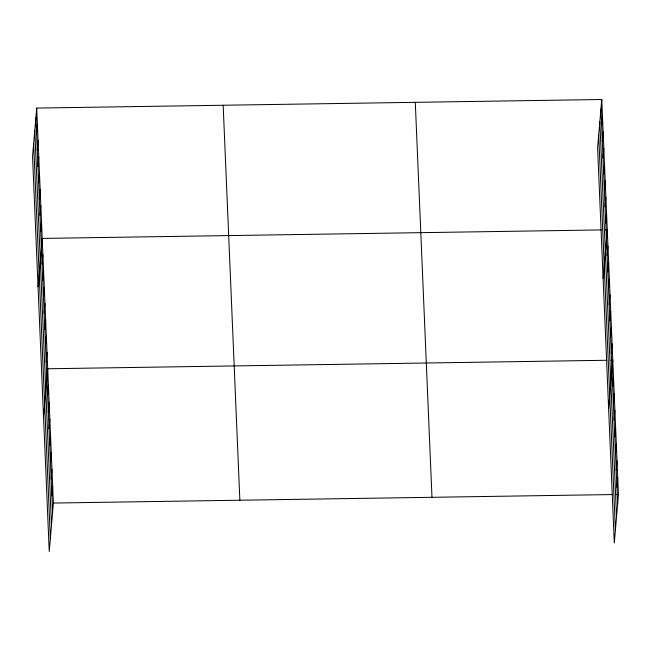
<?xml version="1.0" encoding="UTF-8"?>
<svg xmlns="http://www.w3.org/2000/svg" width="651" height="651" viewBox="0 0 651 651"><rect width="100%" height="100%" fill="white"/><g stroke="black" fill="none" stroke-linecap="round" stroke-linejoin="round"><path stroke-width="0.98" d="M36.7 108.082L32.55 156.533L49.24 551.503L53.39 503.06L36.7 108.082L601.76 99.497L618.45 494.467L614.3 542.918L597.61 147.94L601.76 99.497M36.578 133.878L37.392 124.374M37.27 150.169L38.083 140.665M37.953 166.461L38.767 156.964M38.645 182.752L39.459 173.256M39.329 199.051L40.142 189.547M40.02 215.343L40.834 205.838M40.712 231.634L41.526 222.129M38.059 286.871L42.209 238.421L601.378 229.925M42.087 264.216L42.901 254.72M42.771 280.516L43.584 271.011M43.462 296.807L44.276 287.303M44.154 313.098L44.968 303.594M44.838 329.39L45.651 319.885M45.529 345.681L46.343 336.176M46.213 361.972L47.027 352.476M43.568 417.218L47.718 368.767L606.887 360.263M47.613 395.051L48.426 385.555M48.32 411.839L49.134 402.334M49.028 428.627L49.842 419.122M49.745 445.414L50.558 435.91M50.453 462.202L51.266 452.697M51.16 478.99L51.974 469.485M51.868 495.777L52.682 486.273M601.638 125.285L602.452 115.788M602.321 141.584L603.135 132.08M603.013 157.876L603.827 148.371M603.697 174.167L604.519 164.662M604.388 190.458L605.202 180.954M605.08 206.749L605.894 197.253M605.764 223.049L606.577 213.544M603.111 278.286L607.269 229.836L605.308 229.868M607.139 255.631L607.961 246.127M607.831 271.923L608.644 262.418M608.522 288.214L609.336 278.709M609.206 304.505L610.02 295.009M609.897 320.805L610.711 311.3M610.581 337.096L611.403 327.591M611.273 353.387L612.086 343.883M608.62 408.625L612.778 360.174L610.809 360.206M612.672 386.466L613.486 376.962M613.38 403.254L614.194 393.749M614.088 420.041L614.902 410.537M614.796 436.821L615.61 427.325M615.504 453.609L616.326 444.112M616.22 470.396L617.034 460.892M616.928 487.184L617.742 477.679M53.39 503.06L612.558 494.557M616.489 494.5L618.45 494.467M600.946 108.994L617.636 503.972M599.848 121.851L616.53 516.821M598.708 135.091L615.398 530.069M415.289 102.329L431.979 497.299M223.171 105.25L239.861 500.22M35.886 117.587L52.576 512.557M34.788 130.436L51.478 525.414M33.649 143.676L50.339 538.654"/></g></svg>
